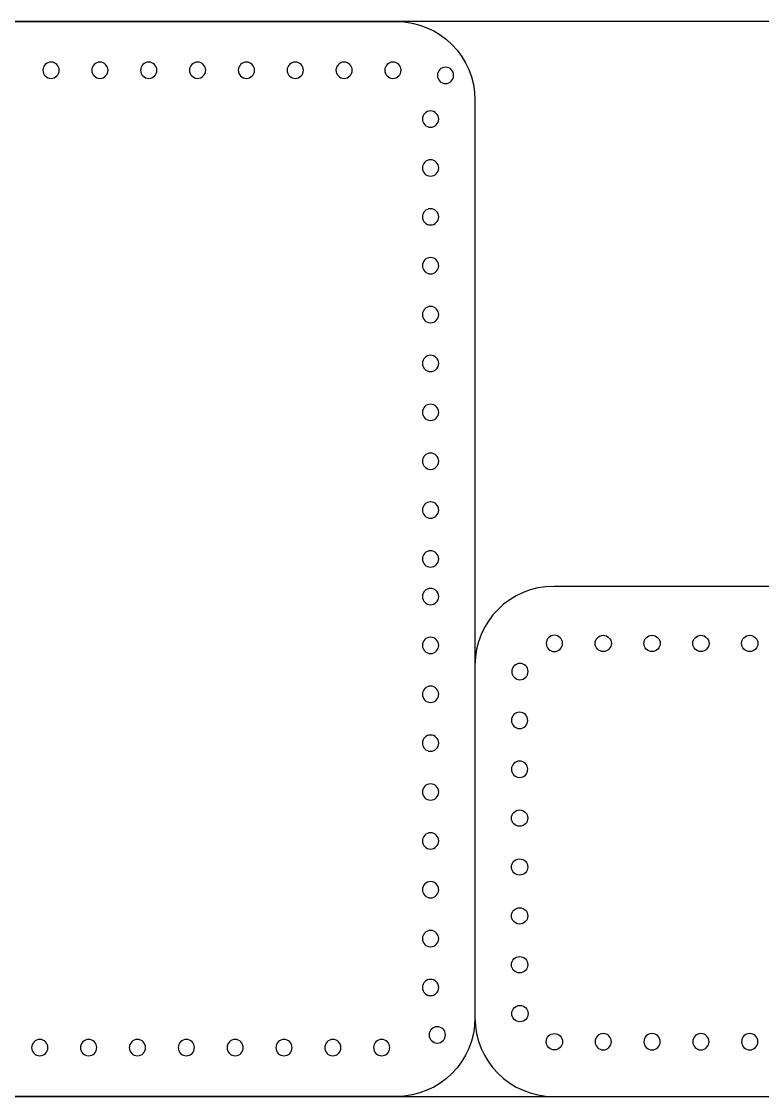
# Model space of a CAD drawing. Extents: x 112 to 502, y 72 to 270.
# Drawn here: x 159.4 to 204.9, y 138 to 204 of the extents above; entities that cross this region are included whole.
import ezdxf

# ---------------------------------------------------------------- set-up
doc = ezdxf.new("R2010")
doc.units = 0
doc.layers.add('braccio', color=7, linetype='CONTINUOUS')
doc.layers.add('polso', color=7, linetype='CONTINUOUS')

msp = doc.modelspace()

# ---------------------------------------------------------------- linework, layer by layer
at = {"layer": 'braccio', "color": 5}
for p, q in [((502.035713, 204.033126), (112.035703, 204.033126)), ((234.573256, 169.353177), (192.054079, 169.353177)), ((187.213319, 164.512405), (187.213319, 142.873908)), ((192.054079, 138.033136), (291.946048, 138.033136))]:
    msp.add_line(p, q, dxfattribs=at)
at = {"layer": 'braccio', "color": 1}
for p, q in [((191.58957, 165.849673), (191.58957, 165.849673)), ((195.59038, 165.84932), (195.59038, 165.84932)), ((198.590769, 165.84932), (198.590769, 165.84932)), ((201.591074, 165.849673), (201.591074, 165.849673)), ((204.591576, 165.849673), (204.591576, 165.849673)), ((189.474625, 164.123672), (189.474625, 164.123672)), ((189.455687, 161.124003), (189.455687, 161.124003)), ((189.455687, 158.123698), (189.455687, 158.123698)), ((189.455687, 155.123357), (189.455687, 155.123357)), ((189.455687, 152.122666), (189.455687, 152.122666)), ((189.455687, 149.122325), (189.455687, 149.122325)), ((189.455687, 146.12202), (189.455687, 146.12202)), ((189.474625, 143.122351), (189.474625, 143.122351)), ((191.58957, 141.39635), (191.58957, 141.39635)), ((195.59038, 141.396703), (195.59038, 141.396703)), ((198.590769, 141.396703), (198.590769, 141.396703)), ((201.591074, 141.39635), (201.591074, 141.39635)), ((204.591576, 141.39635), (204.591576, 141.39635))]:
    msp.add_line(p, q, dxfattribs=at)
at = {"layer": 'braccio', "color": 5}
for points in [[(192.054079, 169.353177), (189.372347, 169.353177), (187.213319, 167.194151), (187.213319, 164.512405)], [(187.213319, 142.873908), (187.213319, 140.192165), (189.372347, 138.033136), (192.054079, 138.033136)]]:
    msp.add_open_spline(points, degree=3, dxfattribs=at)
at = {"layer": 'braccio', "color": 1}
for points in [[(192.089809, 166.349559), (191.813598, 166.349559), (191.58957, 166.125545), (191.58957, 165.849673)], [(192.590047, 165.849673), (192.590047, 166.125545), (192.366048, 166.349559), (192.089809, 166.349559)], [(194.590269, 165.84932), (194.590269, 166.125545), (194.81393, 166.349559), (195.090508, 166.349559)], [(195.090508, 166.349559), (195.36638, 166.349559), (195.59038, 166.125545), (195.59038, 165.84932)], [(197.59063, 165.84932), (197.59063, 166.125545), (197.814658, 166.349559), (198.090869, 166.349559)], [(198.090869, 166.349559), (198.367108, 166.349559), (198.590769, 166.125545), (198.590769, 165.84932)], [(200.590935, 165.849673), (200.590935, 166.125545), (200.814963, 166.349559), (201.091173, 166.349559)], [(201.091173, 166.349559), (201.367413, 166.349559), (201.591074, 166.125545), (201.591074, 165.849673)], [(203.591465, 165.849673), (203.591465, 166.125545), (203.815126, 166.349559), (204.091704, 166.349559)], [(204.091704, 166.349559), (204.367576, 166.349559), (204.591576, 166.125545), (204.591576, 165.849673)], [(191.58957, 165.849673), (191.58957, 165.573448), (191.813598, 165.349434), (192.089809, 165.349434)], [(192.089809, 165.349434), (192.366048, 165.349434), (192.590047, 165.573448), (192.590047, 165.849673)], [(195.090508, 165.349434), (194.81393, 165.349434), (194.590269, 165.573095), (194.590269, 165.84932)], [(195.59038, 165.84932), (195.59038, 165.573095), (195.36638, 165.349434), (195.090508, 165.349434)], [(198.090869, 165.349434), (197.814658, 165.349434), (197.59063, 165.573095), (197.59063, 165.84932)], [(198.590769, 165.84932), (198.590769, 165.573095), (198.367108, 165.349434), (198.090869, 165.349434)], [(201.091173, 165.349434), (200.814963, 165.349434), (200.590935, 165.573448), (200.590935, 165.849673)], [(201.591074, 165.849673), (201.591074, 165.573448), (201.367413, 165.349434), (201.091173, 165.349434)], [(204.091704, 165.349434), (203.815126, 165.349434), (203.591465, 165.573448), (203.591465, 165.849673)], [(204.591576, 165.849673), (204.591576, 165.573448), (204.367576, 165.349434), (204.091704, 165.349434)], [(189.974863, 164.623911), (189.698624, 164.623911), (189.474625, 164.399897), (189.474625, 164.123672)], [(190.474735, 164.123672), (190.474735, 164.399897), (190.250736, 164.623911), (189.974863, 164.623911)], [(189.474625, 164.123672), (189.474625, 163.847447), (189.698624, 163.623786), (189.974863, 163.623786)], [(189.974863, 163.623786), (190.250736, 163.623786), (190.474735, 163.847447), (190.474735, 164.123672)], [(189.955926, 161.624242), (189.679715, 161.624242), (189.455687, 161.400228), (189.455687, 161.124003)], [(189.455687, 161.124003), (189.455687, 160.84813), (189.679715, 160.624117), (189.955926, 160.624117)], [(190.456165, 161.124003), (190.456165, 161.400228), (190.232165, 161.624242), (189.955926, 161.624242)], [(189.955926, 160.624117), (190.232165, 160.624117), (190.456165, 160.84813), (190.456165, 161.124003)], [(189.955926, 158.623937), (189.679715, 158.623937), (189.455687, 158.399923), (189.455687, 158.123698)], [(190.456165, 158.123698), (190.456165, 158.399923), (190.232165, 158.623937), (189.955926, 158.623937)], [(189.455687, 158.123698), (189.455687, 157.847473), (189.679715, 157.623812), (189.955926, 157.623812)], [(189.955926, 157.623812), (190.232165, 157.623812), (190.456165, 157.847473), (190.456165, 158.123698)], [(189.455687, 155.123357), (189.455687, 155.399229), (189.679715, 155.623243), (189.955926, 155.623243)], [(189.955926, 154.623118), (189.679715, 154.623118), (189.455687, 154.847132), (189.455687, 155.123357)], [(189.955926, 155.623243), (190.232165, 155.623243), (190.456165, 155.399229), (190.456165, 155.123357)], [(190.456165, 155.123357), (190.456165, 154.847132), (190.232165, 154.623118), (189.955926, 154.623118)], [(189.455687, 152.122666), (189.455687, 152.398891), (189.679715, 152.622905), (189.955926, 152.622905)], [(189.955926, 152.622905), (190.232165, 152.622905), (190.456165, 152.398891), (190.456165, 152.122666)], [(189.955926, 151.62278), (189.679715, 151.62278), (189.455687, 151.846794), (189.455687, 152.122666)], [(190.456165, 152.122666), (190.456165, 151.846794), (190.232165, 151.62278), (189.955926, 151.62278)], [(189.455687, 149.122325), (189.455687, 149.39855), (189.679715, 149.622211), (189.955926, 149.622211)], [(189.955926, 149.622211), (190.232165, 149.622211), (190.456165, 149.39855), (190.456165, 149.122325)], [(189.955926, 148.622086), (189.679715, 148.622086), (189.455687, 148.8461), (189.455687, 149.122325)], [(190.456165, 149.122325), (190.456165, 148.8461), (190.232165, 148.622086), (189.955926, 148.622086)], [(189.455687, 146.12202), (189.455687, 146.397893), (189.679715, 146.621907), (189.955926, 146.621907)], [(189.955926, 146.621907), (190.232165, 146.621907), (190.456165, 146.397893), (190.456165, 146.12202)], [(189.955926, 145.621782), (189.679715, 145.621782), (189.455687, 145.845795), (189.455687, 146.12202)], [(190.456165, 146.12202), (190.456165, 145.845795), (190.232165, 145.621782), (189.955926, 145.621782)], [(189.474625, 143.122351), (189.474625, 143.398576), (189.698624, 143.622237), (189.974863, 143.622237)], [(189.974863, 143.622237), (190.250736, 143.622237), (190.474735, 143.398576), (190.474735, 143.122351)], [(189.974863, 142.622112), (189.698624, 142.622112), (189.474625, 142.846126), (189.474625, 143.122351)], [(190.474735, 143.122351), (190.474735, 142.846126), (190.250736, 142.622112), (189.974863, 142.622112)], [(191.58957, 141.39635), (191.58957, 141.672575), (191.813598, 141.896589), (192.089809, 141.896589)], [(192.089809, 140.896464), (191.813598, 140.896464), (191.58957, 141.120478), (191.58957, 141.39635)], [(192.089809, 141.896589), (192.366048, 141.896589), (192.590047, 141.672575), (192.590047, 141.39635)], [(192.590047, 141.39635), (192.590047, 141.120478), (192.366048, 140.896464), (192.089809, 140.896464)], [(195.090508, 141.896589), (194.81393, 141.896589), (194.590269, 141.672928), (194.590269, 141.396703)], [(194.590269, 141.396703), (194.590269, 141.120478), (194.81393, 140.896464), (195.090508, 140.896464)], [(195.59038, 141.396703), (195.59038, 141.672928), (195.36638, 141.896589), (195.090508, 141.896589)], [(195.090508, 140.896464), (195.36638, 140.896464), (195.59038, 141.120478), (195.59038, 141.396703)], [(198.090869, 141.896589), (197.814658, 141.896589), (197.59063, 141.672928), (197.59063, 141.396703)], [(197.59063, 141.396703), (197.59063, 141.120478), (197.814658, 140.896464), (198.090869, 140.896464)], [(198.590769, 141.396703), (198.590769, 141.672928), (198.367108, 141.896589), (198.090869, 141.896589)], [(198.090869, 140.896464), (198.367108, 140.896464), (198.590769, 141.120478), (198.590769, 141.396703)], [(201.091173, 141.896589), (200.814963, 141.896589), (200.590935, 141.672575), (200.590935, 141.39635)], [(200.590935, 141.39635), (200.590935, 141.120478), (200.814963, 140.896464), (201.091173, 140.896464)], [(201.591074, 141.39635), (201.591074, 141.672575), (201.367413, 141.896589), (201.091173, 141.896589)], [(201.091173, 140.896464), (201.367413, 140.896464), (201.591074, 141.120478), (201.591074, 141.39635)], [(204.091704, 141.896589), (203.815126, 141.896589), (203.591465, 141.672575), (203.591465, 141.39635)], [(203.591465, 141.39635), (203.591465, 141.120478), (203.815126, 140.896464), (204.091704, 140.896464)], [(204.591576, 141.39635), (204.591576, 141.672575), (204.367576, 141.896589), (204.091704, 141.896589)], [(204.091704, 140.896464), (204.367576, 140.896464), (204.591576, 141.120478), (204.591576, 141.39635)]]:
    msp.add_open_spline(points, degree=3, dxfattribs=at)
at = {"layer": 'polso', "color": 5}
for p, q in [((116.876396, 204.033135), (182.372624, 204.033135)), ((187.213321, 199.192442), (187.213321, 142.873833)), ((116.876396, 138.033136), (397.195005, 138.033136)), ((182.372624, 138.033136), (116.876396, 138.033136))]:
    msp.add_line(p, q, dxfattribs=at)
at = {"layer": 'polso', "color": 1}
for p, q in [((161.671194, 201.041308), (161.671194, 201.041308)), ((164.671555, 201.041308), (164.671555, 201.041308)), ((167.671859, 201.040955), (167.671859, 201.040955)), ((170.67239, 201.040955), (170.67239, 201.040955)), ((173.672892, 201.040955), (173.672892, 201.040955)), ((176.673252, 201.040955), (176.673252, 201.040955)), ((179.673726, 201.040955), (179.673726, 201.040955)), ((182.674066, 201.040955), (182.674066, 201.040955)), ((185.902861, 200.724161), (185.902861, 200.724161)), ((184.983381, 198.040792), (184.983381, 198.040792)), ((184.983381, 195.040276), (184.983381, 195.040276)), ((184.983381, 192.039936), (184.983381, 192.039936)), ((184.983381, 189.039455), (184.983381, 189.039455)), ((184.983381, 186.039115), (184.983381, 186.039115)), ((184.983381, 183.038599), (184.983381, 183.038599)), ((184.983381, 180.038259), (184.983381, 180.038259)), ((184.983381, 177.037779), (184.983381, 177.037779)), ((184.983381, 174.037442), (184.983381, 174.037442)), ((184.983381, 171.036926), (184.983381, 171.036926)), ((184.983381, 168.728701), (184.983381, 168.728701)), ((184.983381, 165.728044), (184.983381, 165.728044)), ((184.983381, 162.727704), (184.983381, 162.727704)), ((184.983381, 159.727365), (184.983381, 159.727365)), ((184.983381, 156.727025), (184.983381, 156.727025)), ((184.983381, 153.726368), (184.983381, 153.726368)), ((184.983381, 150.726028), (184.983381, 150.726028)), ((184.983381, 147.725688), (184.983381, 147.725688)), ((184.983381, 144.725349), (184.983381, 144.725349)), ((185.396103, 141.815955), (185.396103, 141.815955)), ((160.9791, 141.032541), (160.9791, 141.032541)), ((163.979433, 141.032541), (163.979433, 141.032541)), ((166.979738, 141.032541), (166.979738, 141.032541)), ((169.980268, 141.032541), (169.980268, 141.032541)), ((172.98077, 141.032541), (172.98077, 141.032541)), ((175.981131, 141.032541), (175.981131, 141.032541)), ((178.981604, 141.032541), (178.981604, 141.032541)), ((181.981944, 141.032541), (181.981944, 141.032541))]:
    msp.add_line(p, q, dxfattribs=at)
at = {"layer": 'polso', "color": 5}
for points in [[(182.372624, 204.033135), (185.054371, 204.033135), (187.213321, 201.874184), (187.213321, 199.192442)], [(187.213321, 142.873833), (187.213321, 140.192087), (185.054371, 138.033136), (182.372624, 138.033136)]]:
    msp.add_open_spline(points, degree=3, dxfattribs=at)
at = {"layer": 'polso', "color": 1}
for points in [[(161.171308, 201.541194), (160.89473, 201.541194), (160.671069, 201.317533), (160.671069, 201.041308)], [(161.671194, 201.041308), (161.671194, 201.317533), (161.44718, 201.541194), (161.171308, 201.541194)], [(164.171669, 201.541194), (163.895444, 201.541194), (163.67143, 201.317533), (163.67143, 201.041308)], [(164.671555, 201.041308), (164.671555, 201.317533), (164.447894, 201.541194), (164.171669, 201.541194)], [(167.171973, 201.541194), (166.895748, 201.541194), (166.671734, 201.31718), (166.671734, 201.040955)], [(167.671859, 201.040955), (167.671859, 201.31718), (167.448198, 201.541194), (167.171973, 201.541194)], [(170.172503, 201.541194), (169.895926, 201.541194), (169.672265, 201.31718), (169.672265, 201.040955)], [(170.67239, 201.040955), (170.67239, 201.31718), (170.448376, 201.541194), (170.172503, 201.541194)], [(173.172653, 201.541194), (172.896428, 201.541194), (172.672767, 201.31718), (172.672767, 201.040955)], [(173.672892, 201.040955), (173.672892, 201.31718), (173.448878, 201.541194), (173.172653, 201.541194)], [(176.173366, 201.541194), (175.897141, 201.541194), (175.673127, 201.31718), (175.673127, 201.040955)], [(176.673252, 201.040955), (176.673252, 201.31718), (176.449239, 201.541194), (176.173366, 201.541194)], [(179.17384, 201.541194), (178.897262, 201.541194), (178.673601, 201.31718), (178.673601, 201.040955)], [(179.673726, 201.040955), (179.673726, 201.31718), (179.449712, 201.541194), (179.17384, 201.541194)], [(182.174173, 201.541194), (181.897948, 201.541194), (181.673934, 201.31718), (181.673934, 201.040955)], [(182.674066, 201.040955), (182.674066, 201.31718), (182.450045, 201.541194), (182.174173, 201.541194)], [(160.671069, 201.041308), (160.671069, 200.765083), (160.89473, 200.541069), (161.171308, 200.541069)], [(161.171308, 200.541069), (161.44718, 200.541069), (161.671194, 200.765083), (161.671194, 201.041308)], [(163.67143, 201.041308), (163.67143, 200.765083), (163.895444, 200.541069), (164.171669, 200.541069)], [(164.171669, 200.541069), (164.447894, 200.541069), (164.671555, 200.765083), (164.671555, 201.041308)], [(166.671734, 201.040955), (166.671734, 200.765083), (166.895748, 200.541069), (167.171973, 200.541069)], [(167.171973, 200.541069), (167.448198, 200.541069), (167.671859, 200.765083), (167.671859, 201.040955)], [(169.672265, 201.040955), (169.672265, 200.765083), (169.895926, 200.541069), (170.172503, 200.541069)], [(170.172503, 200.541069), (170.448376, 200.541069), (170.67239, 200.765083), (170.67239, 201.040955)], [(172.672767, 201.040955), (172.672767, 200.765083), (172.896428, 200.541069), (173.172653, 200.541069)], [(173.172653, 200.541069), (173.448878, 200.541069), (173.672892, 200.765083), (173.672892, 201.040955)], [(175.673127, 201.040955), (175.673127, 200.765083), (175.897141, 200.541069), (176.173366, 200.541069)], [(176.173366, 200.541069), (176.449239, 200.541069), (176.673252, 200.765083), (176.673252, 201.040955)], [(178.673601, 201.040955), (178.673601, 200.765083), (178.897262, 200.541069), (179.17384, 200.541069)], [(179.17384, 200.541069), (179.449712, 200.541069), (179.673726, 200.765083), (179.673726, 201.040955)], [(181.673934, 201.040955), (181.673934, 200.765083), (181.897948, 200.541069), (182.174173, 200.541069)], [(182.174173, 200.541069), (182.450045, 200.541069), (182.674066, 200.765083), (182.674066, 201.040955)], [(185.402975, 201.224047), (185.12675, 201.224047), (184.902736, 201.000386), (184.902736, 200.724161)], [(184.902736, 200.724161), (184.902736, 200.447936), (185.12675, 200.224274), (185.402975, 200.224274)], [(185.902861, 200.724161), (185.902861, 201.000386), (185.6792, 201.224047), (185.402975, 201.224047)], [(185.402975, 200.224274), (185.6792, 200.224274), (185.902861, 200.447936), (185.902861, 200.724161)], [(184.483495, 198.540678), (184.20727, 198.540678), (183.983256, 198.317017), (183.983256, 198.040792)], [(183.983256, 198.040792), (183.983256, 197.764567), (184.20727, 197.540906), (184.483495, 197.540906)], [(184.983381, 198.040792), (184.983381, 198.317017), (184.759367, 198.540678), (184.483495, 198.540678)], [(184.483495, 197.540906), (184.759367, 197.540906), (184.983381, 197.764567), (184.983381, 198.040792)], [(184.483495, 195.540514), (184.20727, 195.540514), (183.983256, 195.316501), (183.983256, 195.040276)], [(184.983381, 195.040276), (184.983381, 195.316501), (184.759367, 195.540514), (184.483495, 195.540514)], [(183.983256, 195.040276), (183.983256, 194.764051), (184.20727, 194.540389), (184.483495, 194.540389)], [(184.483495, 194.540389), (184.759367, 194.540389), (184.983381, 194.764051), (184.983381, 195.040276)], [(184.483495, 192.539822), (184.20727, 192.539822), (183.983256, 192.316161), (183.983256, 192.039936)], [(184.983381, 192.039936), (184.983381, 192.316161), (184.759367, 192.539822), (184.483495, 192.539822)], [(183.983256, 192.039936), (183.983256, 191.763711), (184.20727, 191.54005), (184.483495, 191.54005)], [(184.483495, 191.54005), (184.759367, 191.54005), (184.983381, 191.763711), (184.983381, 192.039936)], [(184.483495, 189.539341), (184.20727, 189.539341), (183.983256, 189.31568), (183.983256, 189.039455)], [(184.983381, 189.039455), (184.983381, 189.31568), (184.759367, 189.539341), (184.483495, 189.539341)], [(183.983256, 189.039455), (183.983256, 188.76323), (184.20727, 188.539569), (184.483495, 188.539569)], [(184.483495, 188.539569), (184.759367, 188.539569), (184.983381, 188.76323), (184.983381, 189.039455)], [(184.483495, 186.539001), (184.20727, 186.539001), (183.983256, 186.31534), (183.983256, 186.039115)], [(184.983381, 186.039115), (184.983381, 186.31534), (184.759367, 186.539001), (184.483495, 186.539001)], [(183.983256, 186.039115), (183.983256, 185.76289), (184.20727, 185.539229), (184.483495, 185.539229)], [(184.483495, 185.539229), (184.759367, 185.539229), (184.983381, 185.76289), (184.983381, 186.039115)], [(184.483495, 183.538485), (184.20727, 183.538485), (183.983256, 183.314824), (183.983256, 183.038599)], [(184.983381, 183.038599), (184.983381, 183.314824), (184.759367, 183.538485), (184.483495, 183.538485)], [(183.983256, 183.038599), (183.983256, 182.762374), (184.20727, 182.538713), (184.483495, 182.538713)], [(184.483495, 182.538713), (184.759367, 182.538713), (184.983381, 182.762374), (184.983381, 183.038599)], [(184.483495, 180.538146), (184.20727, 180.538146), (183.983256, 180.314484), (183.983256, 180.038259)], [(184.983381, 180.038259), (184.983381, 180.314484), (184.759367, 180.538146), (184.483495, 180.538146)], [(183.983256, 180.038259), (183.983256, 179.762034), (184.20727, 179.538373), (184.483495, 179.538373)], [(184.483495, 179.538373), (184.759367, 179.538373), (184.983381, 179.762034), (184.983381, 180.038259)], [(184.483495, 177.537665), (184.20727, 177.537665), (183.983256, 177.314004), (183.983256, 177.037779)], [(183.983256, 177.037779), (183.983256, 176.761554), (184.20727, 176.537892), (184.483495, 176.537892)], [(184.983381, 177.037779), (184.983381, 177.314004), (184.759367, 177.537665), (184.483495, 177.537665)], [(184.483495, 176.537892), (184.759367, 176.537892), (184.983381, 176.761554), (184.983381, 177.037779)], [(184.483495, 174.537329), (184.20727, 174.537329), (183.983256, 174.313667), (183.983256, 174.037442)], [(184.983381, 174.037442), (184.983381, 174.313667), (184.759367, 174.537329), (184.483495, 174.537329)], [(183.983256, 174.037442), (183.983256, 173.761217), (184.20727, 173.537204), (184.483495, 173.537204)], [(184.483495, 173.537204), (184.759367, 173.537204), (184.983381, 173.761217), (184.983381, 174.037442)], [(184.483495, 171.536812), (184.20727, 171.536812), (183.983256, 171.313151), (183.983256, 171.036926)], [(183.983256, 171.036926), (183.983256, 170.760701), (184.20727, 170.536687), (184.483495, 170.536687)], [(184.983381, 171.036926), (184.983381, 171.313151), (184.759367, 171.536812), (184.483495, 171.536812)], [(184.483495, 170.536687), (184.759367, 170.536687), (184.983381, 170.760701), (184.983381, 171.036926)], [(184.483495, 169.228587), (184.20727, 169.228587), (183.983256, 169.004574), (183.983256, 168.728701)], [(184.983381, 168.728701), (184.983381, 169.004574), (184.759367, 169.228587), (184.483495, 169.228587)], [(183.983256, 168.728701), (183.983256, 168.452476), (184.20727, 168.228462), (184.483495, 168.228462)], [(184.483495, 168.228462), (184.759367, 168.228462), (184.983381, 168.452476), (184.983381, 168.728701)], [(184.483495, 166.228283), (184.20727, 166.228283), (183.983256, 166.004269), (183.983256, 165.728044)], [(183.983256, 165.728044), (183.983256, 165.452172), (184.20727, 165.228158), (184.483495, 165.228158)], [(184.983381, 165.728044), (184.983381, 166.004269), (184.759367, 166.228283), (184.483495, 166.228283)], [(184.483495, 165.228158), (184.759367, 165.228158), (184.983381, 165.452172), (184.983381, 165.728044)], [(184.483495, 163.227943), (184.20727, 163.227943), (183.983256, 163.003929), (183.983256, 162.727704)], [(184.983381, 162.727704), (184.983381, 163.003929), (184.759367, 163.227943), (184.483495, 163.227943)], [(183.983256, 162.727704), (183.983256, 162.451832), (184.20727, 162.227818), (184.483495, 162.227818)], [(184.483495, 162.227818), (184.759367, 162.227818), (184.983381, 162.451832), (184.983381, 162.727704)], [(184.483495, 160.227251), (184.20727, 160.227251), (183.983256, 160.00359), (183.983256, 159.727365)], [(183.983256, 159.727365), (183.983256, 159.45114), (184.20727, 159.227126), (184.483495, 159.227126)], [(184.983381, 159.727365), (184.983381, 160.00359), (184.759367, 160.227251), (184.483495, 160.227251)], [(184.483495, 159.227126), (184.759367, 159.227126), (184.983381, 159.45114), (184.983381, 159.727365)], [(184.483495, 157.226911), (184.20727, 157.226911), (183.983256, 157.002897), (183.983256, 156.727025)], [(184.983381, 156.727025), (184.983381, 157.002897), (184.759367, 157.226911), (184.483495, 157.226911)], [(183.983256, 156.727025), (183.983256, 156.4508), (184.20727, 156.226786), (184.483495, 156.226786)], [(184.483495, 156.226786), (184.759367, 156.226786), (184.983381, 156.4508), (184.983381, 156.727025)], [(184.483495, 154.226607), (184.20727, 154.226607), (183.983256, 154.002593), (183.983256, 153.726368)], [(184.983381, 153.726368), (184.983381, 154.002593), (184.759367, 154.226607), (184.483495, 154.226607)], [(183.983256, 153.726368), (183.983256, 153.450495), (184.20727, 153.226482), (184.483495, 153.226482)], [(184.483495, 153.226482), (184.759367, 153.226482), (184.983381, 153.450495), (184.983381, 153.726368)], [(184.483495, 151.226267), (184.20727, 151.226267), (183.983256, 151.002253), (183.983256, 150.726028)], [(184.983381, 150.726028), (184.983381, 151.002253), (184.759367, 151.226267), (184.483495, 151.226267)], [(183.983256, 150.726028), (183.983256, 150.449803), (184.20727, 150.226142), (184.483495, 150.226142)], [(184.483495, 150.226142), (184.759367, 150.226142), (184.983381, 150.449803), (184.983381, 150.726028)], [(184.483495, 148.225574), (184.20727, 148.225574), (183.983256, 148.00156), (183.983256, 147.725688)], [(184.983381, 147.725688), (184.983381, 148.00156), (184.759367, 148.225574), (184.483495, 148.225574)], [(183.983256, 147.725688), (183.983256, 147.449463), (184.20727, 147.225449), (184.483495, 147.225449)], [(184.483495, 147.225449), (184.759367, 147.225449), (184.983381, 147.449463), (184.983381, 147.725688)], [(184.483495, 145.225235), (184.20727, 145.225235), (183.983256, 145.001221), (183.983256, 144.725349)], [(184.983381, 144.725349), (184.983381, 145.001221), (184.759367, 145.225235), (184.483495, 145.225235)], [(183.983256, 144.725349), (183.983256, 144.449124), (184.20727, 144.22511), (184.483495, 144.22511)], [(184.483495, 144.22511), (184.759367, 144.22511), (184.983381, 144.449124), (184.983381, 144.725349)], [(184.896217, 142.316194), (184.619992, 142.316194), (184.395978, 142.09218), (184.395978, 141.815955)], [(185.396103, 141.815955), (185.396103, 142.09218), (185.172089, 142.316194), (184.896217, 142.316194)], [(160.479214, 141.53278), (160.202637, 141.53278), (159.978975, 141.308766), (159.978975, 141.032541)], [(160.9791, 141.032541), (160.9791, 141.308766), (160.755087, 141.53278), (160.479214, 141.53278)], [(163.479547, 141.53278), (163.203322, 141.53278), (162.979308, 141.308766), (162.979308, 141.032541)], [(163.979433, 141.032541), (163.979433, 141.308766), (163.755772, 141.53278), (163.479547, 141.53278)], [(166.479851, 141.53278), (166.203626, 141.53278), (165.979613, 141.308766), (165.979613, 141.032541)], [(166.979738, 141.032541), (166.979738, 141.308766), (166.756076, 141.53278), (166.479851, 141.53278)], [(169.480382, 141.53278), (169.203804, 141.53278), (168.980143, 141.308766), (168.980143, 141.032541)], [(169.980268, 141.032541), (169.980268, 141.308766), (169.756254, 141.53278), (169.480382, 141.53278)], [(172.480531, 141.53278), (172.204306, 141.53278), (171.980645, 141.308766), (171.980645, 141.032541)], [(172.98077, 141.032541), (172.98077, 141.308766), (172.756756, 141.53278), (172.480531, 141.53278)], [(175.481245, 141.53278), (175.20502, 141.53278), (174.981006, 141.308766), (174.981006, 141.032541)], [(175.981131, 141.032541), (175.981131, 141.308766), (175.757117, 141.53278), (175.481245, 141.53278)], [(178.481718, 141.53278), (178.205141, 141.53278), (177.981479, 141.308766), (177.981479, 141.032541)], [(178.981604, 141.032541), (178.981604, 141.308766), (178.757591, 141.53278), (178.481718, 141.53278)], [(181.482051, 141.53278), (181.205826, 141.53278), (180.981812, 141.308766), (180.981812, 141.032541)], [(181.981944, 141.032541), (181.981944, 141.308766), (181.757923, 141.53278), (181.482051, 141.53278)], [(184.395978, 141.815955), (184.395978, 141.540083), (184.619992, 141.316069), (184.896217, 141.316069)], [(184.896217, 141.316069), (185.172089, 141.316069), (185.396103, 141.540083), (185.396103, 141.815955)], [(159.978975, 141.032541), (159.978975, 140.756669), (160.202637, 140.532655), (160.479214, 140.532655)], [(160.479214, 140.532655), (160.755087, 140.532655), (160.9791, 140.756669), (160.9791, 141.032541)], [(162.979308, 141.032541), (162.979308, 140.756669), (163.203322, 140.532655), (163.479547, 140.532655)], [(163.479547, 140.532655), (163.755772, 140.532655), (163.979433, 140.756669), (163.979433, 141.032541)], [(165.979613, 141.032541), (165.979613, 140.756669), (166.203626, 140.532655), (166.479851, 140.532655)], [(166.479851, 140.532655), (166.756076, 140.532655), (166.979738, 140.756669), (166.979738, 141.032541)], [(168.980143, 141.032541), (168.980143, 140.756669), (169.203804, 140.532655), (169.480382, 140.532655)], [(169.480382, 140.532655), (169.756254, 140.532655), (169.980268, 140.756669), (169.980268, 141.032541)], [(171.980645, 141.032541), (171.980645, 140.756669), (172.204306, 140.532655), (172.480531, 140.532655)], [(172.480531, 140.532655), (172.756756, 140.532655), (172.98077, 140.756669), (172.98077, 141.032541)], [(174.981006, 141.032541), (174.981006, 140.756669), (175.20502, 140.532655), (175.481245, 140.532655)], [(175.481245, 140.532655), (175.757117, 140.532655), (175.981131, 140.756669), (175.981131, 141.032541)], [(177.981479, 141.032541), (177.981479, 140.756669), (178.205141, 140.532655), (178.481718, 140.532655)], [(178.481718, 140.532655), (178.757591, 140.532655), (178.981604, 140.756669), (178.981604, 141.032541)], [(180.981812, 141.032541), (180.981812, 140.756669), (181.205826, 140.532655), (181.482051, 140.532655)], [(181.482051, 140.532655), (181.757923, 140.532655), (181.981944, 140.756669), (181.981944, 141.032541)]]:
    msp.add_open_spline(points, degree=3, dxfattribs=at)

doc.saveas('drawing.dxf')
